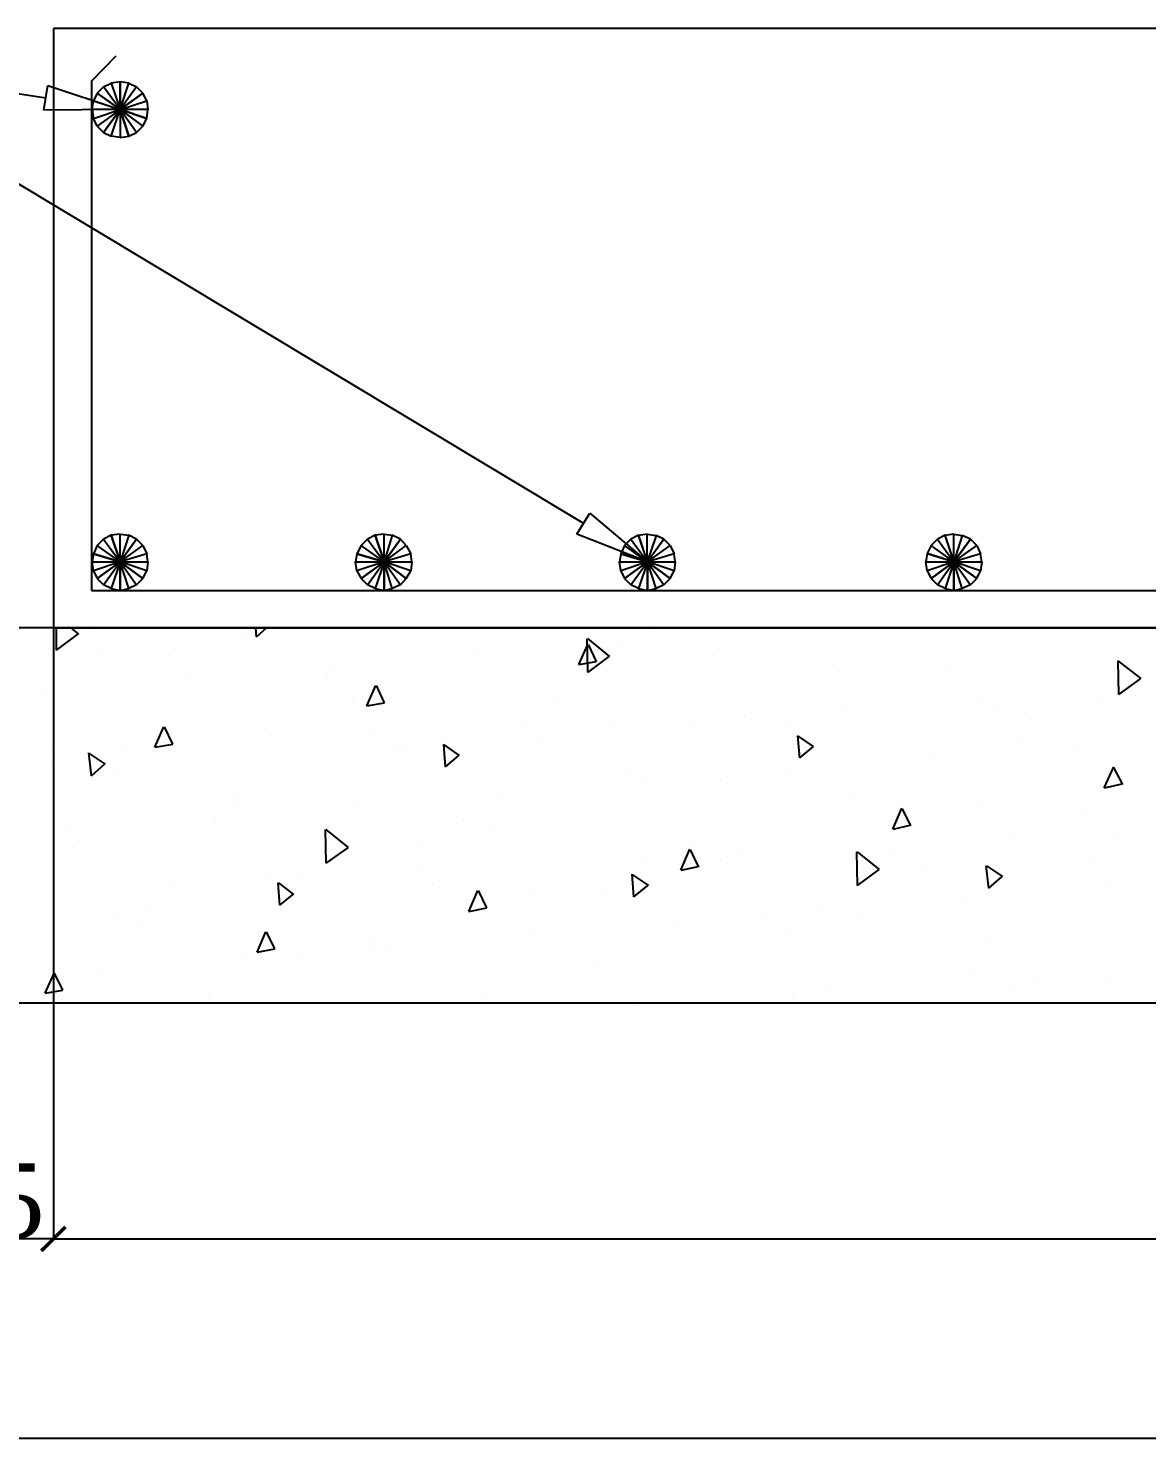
# Model space of a CAD drawing. Header units: millimetres. Extents: x -23396 to 106750, y 116 to 66281.
# Drawn here: x 26361 to 30090, y 57027 to 61775 of the extents above; entities that cross this region are included whole.
import ezdxf

# ---------------------------------------------------------------- set-up
doc = ezdxf.new("R2010")
doc.units = ezdxf.units.MM
doc.styles.add('Century Gothic$001H0', font='cent.shx')
doc.dimstyles.new('Copy of ISO-25', dxfattribs={"dimtxt": 250, "dimasz": 80, "dimexe": 1.25, "dimexo": 0.625, "dimtad": 1, "dimtxsty": 'Century Gothic$001H0', "dimblk": 'ARCHTICK', "dimcen": 2.5, "dimadec": 0, "dimazin": 0, "dimtfac": 1, "dimtmove": 0, "dimatfit": 3, "dimfxl": 1, "dimarcsym": 0})

# ---------------------------------------------------------------- blocks, each defined once
blk = doc.blocks.new('_ArchTick')
at = {"color": 0, "linetype": 'ByBlock', "const_width": 0.15}
blk.add_lwpolyline([(-0.5, -0.5), (0.5, 0.5)], dxfattribs=at)
blk = doc.blocks.new('*D56')
at = {"color": 0, "lineweight": -2, "transparency": 16777216}
for p, q in [((25819.2, 58523.4), (25819.2, 57069.7)), ((39319.3, 58523.4), (39319.3, 57069.7)), ((25819.2, 57071), (39319.3, 57071))]:
    blk.add_line(p, q, dxfattribs=at)
at = {"layer": 'Defpoints', "color": 0, "transparency": 16777216}
for p in [(25819.2, 58524), (39319.3, 58524), (39319.3, 57071)]:
    blk.add_point(p, dxfattribs=at)
at = {"color": 0, "lineweight": -2, "transparency": 16777216, "xscale": 80, "yscale": 80, "zscale": 80, "rotation": 180}
blk.add_blockref('_ArchTick', (25819.2, 57071), dxfattribs=at)
at = {"color": 0, "lineweight": -2, "transparency": 16777216, "xscale": 80, "yscale": 80, "zscale": 80}
blk.add_blockref('_ArchTick', (39319.3, 57071), dxfattribs=at)
at = {"color": 0, "transparency": 16777216, "insert": (32569.2, 57196.6), "char_height": 250, "attachment_point": 5, "style": 'Century Gothic$001H0'}
blk.add_mtext('2900', dxfattribs=at)
blk = doc.blocks.new('*D57')
at = {"color": 0, "lineweight": -2, "transparency": 16777216}
for p, q in [((26443.6, 59774.4), (26443.6, 57735.2)), ((38694.9, 59774.4), (38694.9, 57735.2)), ((26443.6, 57736.5), (38694.9, 57736.5))]:
    blk.add_line(p, q, dxfattribs=at)
at = {"layer": 'Defpoints', "color": 0, "transparency": 16777216}
for p in [(26443.6, 59775), (38694.9, 59775), (38694.9, 57736.5)]:
    blk.add_point(p, dxfattribs=at)
at = {"color": 0, "lineweight": -2, "transparency": 16777216, "xscale": 80, "yscale": 80, "zscale": 80, "rotation": 180}
blk.add_blockref('_ArchTick', (26443.6, 57736.5), dxfattribs=at)
at = {"color": 0, "lineweight": -2, "transparency": 16777216, "xscale": 80, "yscale": 80, "zscale": 80}
blk.add_blockref('_ArchTick', (38694.9, 57736.5), dxfattribs=at)
at = {"color": 0, "transparency": 16777216, "insert": (32569.2, 57862.1), "char_height": 250, "attachment_point": 5, "style": 'Century Gothic$001H0'}
blk.add_mtext('2650', dxfattribs=at)
blk = doc.blocks.new('*D58')
at = {"color": 0, "lineweight": -2, "transparency": 16777216}
for p, q in [((26443.6, 59774.4), (26443.6, 57735.2)), ((25819.2, 59605.5), (25819.2, 57735.2)), ((26443.6, 57736.5), (25819.2, 57736.5))]:
    blk.add_line(p, q, dxfattribs=at)
at = {"layer": 'Defpoints', "color": 0, "transparency": 16777216}
for p in [(26443.6, 59775), (25819.2, 59606.1), (25819.2, 57736.5)]:
    blk.add_point(p, dxfattribs=at)
at = {"color": 0, "lineweight": -2, "transparency": 16777216, "xscale": 80, "yscale": 80, "zscale": 80, "rotation": 180}
blk.add_blockref('_ArchTick', (25819.2, 57736.5), dxfattribs=at)
at = {"color": 0, "lineweight": -2, "transparency": 16777216, "xscale": 80, "yscale": 80, "zscale": 80}
blk.add_blockref('_ArchTick', (26443.6, 57736.5), dxfattribs=at)
at = {"color": 0, "transparency": 16777216, "insert": (26131.4, 57862.1), "char_height": 250, "attachment_point": 5, "style": 'Century Gothic$001H0'}
blk.add_mtext('125', dxfattribs=at)

msp = doc.modelspace()

# ---------------------------------------------------------------- linework, layer by layer
at = {"color": 0}
for p, q in [((38694.852, 61775.228), (26443.602, 61775.228)), ((26443.602, 61775.228), (26443.602, 59774.978)), ((26570.602, 61599.528), (26653.152, 61684.178)), ((28210.802, 60124.228), (25651.752, 61662.828)), ((26418.202, 61542.378), (25651.952, 61663.028)), ((26570.602, 61599.528), (26570.602, 59900.028)), ((26610.802, 61580.478), (26636.202, 61593.178)), ((26610.802, 61580.478), (26636.202, 61593.178)), ((26665.852, 61597.428), (26636.202, 61593.178)), ((26665.852, 61597.428), (26636.202, 61593.178)), ((26636.202, 61593.178), (26665.852, 61504.278)), ((26636.202, 61593.178), (26665.852, 61504.278)), ((26636.202, 61593.178), (26665.852, 61504.278)), ((26636.202, 61593.178), (26665.852, 61504.278)), ((26695.452, 61593.178), (26665.852, 61597.428)), ((26695.452, 61593.178), (26665.852, 61597.428)), ((26665.852, 61597.428), (26665.852, 61504.278)), ((26665.852, 61504.278), (26665.852, 61597.428)), ((26665.852, 61504.278), (26665.852, 61597.428)), ((26665.852, 61504.278), (26695.452, 61593.178)), ((26665.852, 61504.278), (26695.452, 61593.178)), ((26665.852, 61504.278), (26695.452, 61593.178)), ((26665.852, 61504.278), (26695.452, 61593.178)), ((26695.452, 61593.178), (26720.852, 61580.478)), ((26695.452, 61593.178), (26720.852, 61580.478)), ((26411.852, 61502.178), (26424.552, 61584.728)), ((26424.552, 61584.728), (26665.852, 61504.278)), ((26424.552, 61584.728), (26665.852, 61504.278)), ((26589.652, 61559.328), (26576.952, 61533.928)), ((26589.652, 61559.328), (26576.952, 61533.928)), ((26610.802, 61580.478), (26589.652, 61559.328)), ((26610.802, 61580.478), (26589.652, 61559.328)), ((26589.652, 61559.328), (26665.852, 61504.278)), ((26665.852, 61504.278), (26589.652, 61559.328)), ((26665.852, 61504.278), (26589.652, 61559.328)), ((26665.852, 61504.278), (26610.802, 61580.478)), ((26665.852, 61504.278), (26610.802, 61580.478)), ((26665.852, 61504.278), (26610.802, 61580.478)), ((26665.852, 61504.278), (26610.802, 61580.478)), ((26720.852, 61580.478), (26665.852, 61504.278)), ((26720.852, 61580.478), (26665.852, 61504.278)), ((26720.852, 61580.478), (26665.852, 61504.278)), ((26720.852, 61580.478), (26665.852, 61504.278)), ((26742.052, 61559.328), (26665.852, 61504.278)), ((26665.852, 61504.278), (26742.052, 61559.328)), ((26665.852, 61504.278), (26742.052, 61559.328)), ((26742.052, 61559.328), (26720.852, 61580.478)), ((26742.052, 61559.328), (26720.852, 61580.478)), ((26754.752, 61533.928), (26742.052, 61559.328)), ((26754.752, 61533.928), (26742.052, 61559.328)), ((26665.852, 61504.278), (26411.852, 61502.178)), ((26665.852, 61504.278), (26411.852, 61502.178)), ((26572.702, 61504.278), (26576.952, 61533.928)), ((26572.702, 61504.278), (26576.952, 61474.628)), ((26665.852, 61504.278), (26572.702, 61504.278)), ((26572.702, 61504.278), (26576.952, 61474.628)), ((26665.852, 61504.278), (26572.702, 61504.278)), ((26665.852, 61504.278), (26572.702, 61504.278)), ((26665.852, 61504.278), (26572.702, 61504.278)), ((26576.952, 61533.928), (26665.852, 61504.278)), ((26576.952, 61533.928), (26665.852, 61504.278)), ((26576.952, 61533.928), (26665.852, 61504.278)), ((26576.952, 61533.928), (26665.852, 61504.278)), ((26576.952, 61474.628), (26665.852, 61504.278)), ((26576.952, 61474.628), (26665.852, 61504.278)), ((26576.952, 61474.628), (26665.852, 61504.278)), ((26576.952, 61474.628), (26665.852, 61504.278)), ((26665.852, 61504.278), (26589.652, 61449.228)), ((26665.852, 61504.278), (26589.652, 61449.228)), ((26665.852, 61504.278), (26589.652, 61449.228)), ((26665.852, 61504.278), (26589.652, 61449.228)), ((26610.802, 61428.078), (26665.852, 61504.278)), ((26665.852, 61504.278), (26610.802, 61428.078)), ((26665.852, 61504.278), (26610.802, 61428.078)), ((26636.202, 61415.378), (26665.852, 61504.278)), ((26636.202, 61415.378), (26665.852, 61504.278)), ((26636.202, 61415.378), (26665.852, 61504.278)), ((26636.202, 61415.378), (26665.852, 61504.278)), ((26665.852, 61504.278), (26754.752, 61533.928)), ((26665.852, 61504.278), (26754.752, 61533.928)), ((26665.852, 61504.278), (26754.752, 61533.928)), ((26665.852, 61504.278), (26754.752, 61533.928)), ((26665.852, 61504.278), (26665.852, 61411.128)), ((26665.852, 61504.278), (26665.852, 61411.128)), ((26665.852, 61504.278), (26665.852, 61411.128)), ((26665.852, 61504.278), (26665.852, 61411.128)), ((26695.452, 61415.378), (26665.852, 61504.278)), ((26720.852, 61428.078), (26665.852, 61504.278)), ((26665.852, 61504.278), (26695.452, 61415.378)), ((26720.852, 61428.078), (26665.852, 61504.278)), ((26665.852, 61504.278), (26742.052, 61449.228)), ((26665.852, 61504.278), (26742.052, 61449.228)), ((26720.852, 61428.078), (26665.852, 61504.278)), ((26665.852, 61504.278), (26695.452, 61415.378)), ((26720.852, 61428.078), (26665.852, 61504.278)), ((26665.852, 61504.278), (26742.052, 61449.228)), ((26665.852, 61504.278), (26742.052, 61449.228)), ((26754.752, 61474.628), (26665.852, 61504.278)), ((26758.952, 61504.278), (26665.852, 61504.278)), ((26665.852, 61504.278), (26754.752, 61474.628)), ((26758.952, 61504.278), (26665.852, 61504.278)), ((26758.952, 61504.278), (26665.852, 61504.278)), ((26665.852, 61504.278), (26754.752, 61474.628)), ((26758.952, 61504.278), (26665.852, 61504.278)), ((26754.752, 61533.928), (26758.952, 61504.278)), ((26754.752, 61533.928), (26758.952, 61504.278)), ((26754.752, 61474.628), (26758.952, 61504.278)), ((26754.752, 61474.628), (26758.952, 61504.278)), ((26589.652, 61449.228), (26576.952, 61474.628)), ((26589.652, 61449.228), (26576.952, 61474.628)), ((26589.652, 61449.228), (26610.802, 61428.078)), ((26589.652, 61449.228), (26610.802, 61428.078)), ((26742.052, 61449.228), (26720.852, 61428.078)), ((26742.052, 61449.228), (26720.852, 61428.078)), ((26742.052, 61449.228), (26754.752, 61474.628)), ((26742.052, 61449.228), (26754.752, 61474.628)), ((26610.802, 61428.078), (26636.202, 61415.378)), ((26610.802, 61428.078), (26636.202, 61415.378)), ((26665.852, 61411.128), (26636.202, 61415.378)), ((26665.852, 61411.128), (26636.202, 61415.378)), ((26665.852, 61411.128), (26695.452, 61415.378)), ((26665.852, 61411.128), (26695.452, 61415.378)), ((26695.452, 61415.378), (26720.852, 61428.078)), ((26695.452, 61415.378), (26720.852, 61428.078)), ((28189.852, 60088.228), (28232.352, 60158.078)), ((28232.352, 60158.078), (28424.802, 59995.078)), ((28232.352, 60158.078), (28424.802, 59995.078)), ((26589.652, 60050.128), (26610.802, 60071.278)), ((26589.652, 60050.128), (26610.802, 60071.278)), ((26636.202, 60083.978), (26610.802, 60071.278)), ((26636.202, 60083.978), (26610.802, 60071.278)), ((26610.802, 60071.278), (26665.852, 59995.078)), ((26610.802, 60071.278), (26665.852, 59995.078)), ((26610.802, 60071.278), (26665.852, 59995.078)), ((26610.802, 60071.278), (26665.852, 59995.078)), ((26665.852, 60088.228), (26636.202, 60083.978)), ((26665.852, 60088.228), (26636.202, 60083.978)), ((26636.202, 60083.978), (26665.852, 59995.078)), ((26665.852, 59995.078), (26636.202, 60083.978)), ((26665.852, 59995.078), (26636.202, 60083.978)), ((26665.852, 59995.078), (26665.852, 60088.228)), ((26665.852, 60088.228), (26695.452, 60083.978)), ((26665.852, 59995.078), (26665.852, 60088.228)), ((26665.852, 59995.078), (26665.852, 60088.228)), ((26665.852, 60088.228), (26695.452, 60083.978)), ((26665.852, 59995.078), (26665.852, 60088.228)), ((26695.452, 60083.978), (26665.852, 59995.078)), ((26695.452, 60083.978), (26665.852, 59995.078)), ((26695.452, 60083.978), (26665.852, 59995.078)), ((26695.452, 60083.978), (26665.852, 59995.078)), ((26720.852, 60071.278), (26665.852, 59995.078)), ((26665.852, 59995.078), (26720.852, 60071.278)), ((26665.852, 59995.078), (26720.852, 60071.278)), ((26720.852, 60071.278), (26695.452, 60083.978)), ((26720.852, 60071.278), (26695.452, 60083.978)), ((26742.052, 60050.128), (26720.852, 60071.278)), ((26742.052, 60050.128), (26720.852, 60071.278)), ((27470.152, 60050.128), (27491.352, 60071.278)), ((27470.152, 60050.128), (27491.352, 60071.278)), ((27516.752, 60083.978), (27491.352, 60071.278)), ((27516.752, 60083.978), (27491.352, 60071.278)), ((27491.352, 60071.278), (27546.352, 59995.078)), ((27491.352, 60071.278), (27546.352, 59995.078)), ((27491.352, 60071.278), (27546.352, 59995.078)), ((27491.352, 60071.278), (27546.352, 59995.078)), ((27546.352, 60088.228), (27516.752, 60083.978)), ((27546.352, 60088.228), (27516.752, 60083.978)), ((27516.752, 60083.978), (27546.352, 59995.078)), ((27546.352, 59995.078), (27516.752, 60083.978)), ((27546.352, 59995.078), (27516.752, 60083.978)), ((27546.352, 59995.078), (27546.352, 60088.228)), ((27546.352, 60088.228), (27573.902, 60083.978)), ((27546.352, 59995.078), (27546.352, 60088.228)), ((27546.352, 59995.078), (27546.352, 60088.228)), ((27546.352, 60088.228), (27573.902, 60083.978)), ((27546.352, 59995.078), (27546.352, 60088.228)), ((27573.902, 60083.978), (27546.352, 59995.078)), ((27573.902, 60083.978), (27546.352, 59995.078)), ((27573.902, 60083.978), (27546.352, 59995.078)), ((27573.902, 60083.978), (27546.352, 59995.078)), ((27601.552, 60071.278), (27546.352, 59995.078)), ((27546.352, 59995.078), (27601.402, 60071.278)), ((27546.352, 59995.078), (27601.402, 60071.278)), ((27601.402, 60071.278), (27573.902, 60083.978)), ((27601.402, 60071.278), (27573.902, 60083.978)), ((27620.602, 60050.128), (27601.552, 60071.278)), ((27620.602, 60050.128), (27601.552, 60071.278)), ((28424.802, 59995.078), (28189.852, 60088.228)), ((28424.802, 59995.078), (28189.852, 60088.228)), ((28348.602, 60050.128), (28369.752, 60071.278)), ((28348.602, 60050.128), (28369.752, 60071.278)), ((28395.302, 60084.178), (28369.752, 60071.278)), ((28395.302, 60084.178), (28369.752, 60071.278)), ((28369.752, 60071.278), (28424.802, 59995.078)), ((28369.752, 60071.278), (28424.802, 59995.078)), ((28369.752, 60071.278), (28424.802, 59995.078)), ((28369.752, 60071.278), (28424.802, 59995.078)), ((28424.602, 60088.028), (28395.152, 60083.828)), ((28424.602, 60088.028), (28395.152, 60083.828)), ((28395.152, 60083.828), (28424.602, 59995.078)), ((28424.802, 59995.078), (28395.302, 60084.178)), ((28424.802, 59995.078), (28395.302, 60084.178)), ((28424.602, 59995.078), (28424.602, 60088.028)), ((28424.602, 60088.028), (28454.252, 60083.828)), ((28424.602, 59995.078), (28424.602, 60088.028)), ((28424.602, 59995.078), (28424.602, 60088.028)), ((28424.602, 60088.028), (28454.252, 60083.828)), ((28424.602, 59995.078), (28424.602, 60088.028)), ((28454.252, 60083.828), (28424.602, 59995.078)), ((28454.252, 60083.828), (28424.602, 59995.078)), ((28454.252, 60083.828), (28424.602, 59995.078)), ((28454.252, 60083.828), (28424.602, 59995.078)), ((28424.602, 59995.078), (28479.652, 60071.278)), ((28424.602, 59995.078), (28479.652, 60071.278)), ((28479.802, 60071.278), (28424.952, 59995.078)), ((28479.652, 60071.278), (28454.252, 60083.828)), ((28479.652, 60071.278), (28454.252, 60083.828)), ((28501.152, 60050.128), (28479.802, 60071.278)), ((28501.152, 60050.128), (28479.802, 60071.278)), ((29371.102, 60050.128), (29392.252, 60071.278)), ((29371.102, 60050.128), (29392.252, 60071.278)), ((29417.502, 60083.978), (29392.252, 60071.278)), ((29417.502, 60083.978), (29392.252, 60071.278)), ((29392.252, 60071.278), (29447.302, 59995.078)), ((29392.252, 60071.278), (29447.302, 59995.078)), ((29392.252, 60071.278), (29447.302, 59995.078)), ((29392.252, 60071.278), (29447.302, 59995.078)), ((29447.152, 60088.228), (29417.302, 60083.828)), ((29447.152, 60088.228), (29417.302, 60083.828)), ((29417.302, 60083.828), (29447.152, 59995.078)), ((29447.302, 59995.078), (29417.502, 60083.978)), ((29447.302, 59995.078), (29417.502, 60083.978)), ((29447.152, 59995.078), (29447.152, 60088.228)), ((29447.152, 60088.228), (29474.652, 60083.828)), ((29447.152, 59995.078), (29447.152, 60088.228)), ((29447.152, 59995.078), (29447.152, 60088.228)), ((29447.152, 60088.228), (29474.652, 60083.828)), ((29447.152, 59995.078), (29447.152, 60088.228)), ((29474.652, 60083.828), (29447.152, 59995.078)), ((29474.652, 60083.828), (29447.152, 59995.078)), ((29474.652, 60083.828), (29447.152, 59995.078)), ((29474.652, 60083.828), (29447.152, 59995.078)), ((29447.152, 59995.078), (29502.152, 60071.278)), ((29447.152, 59995.078), (29502.152, 60071.278)), ((29502.352, 60071.278), (29447.302, 59995.278)), ((29502.152, 60071.278), (29474.652, 60083.828)), ((29502.152, 60071.278), (29474.652, 60083.828)), ((29523.502, 60050.128), (29502.352, 60071.278)), ((29523.502, 60050.128), (29502.352, 60071.278)), ((26576.952, 60022.628), (26572.702, 59995.078)), ((26576.952, 60022.628), (26572.702, 59995.078)), ((26589.652, 60050.128), (26576.952, 60022.628)), ((26589.652, 60050.128), (26576.952, 60022.628)), ((26576.952, 60022.628), (26665.852, 59995.078)), ((26665.852, 59995.078), (26576.952, 60022.628)), ((26665.852, 59995.078), (26576.952, 60022.628)), ((26665.852, 59995.078), (26589.652, 60050.128)), ((26665.852, 59995.078), (26589.652, 60050.128)), ((26665.852, 59995.078), (26589.652, 60050.128)), ((26665.852, 59995.078), (26589.652, 60050.128)), ((26665.852, 59995.078), (26742.052, 60050.128)), ((26665.852, 59995.078), (26742.052, 60050.128)), ((26665.852, 59995.078), (26742.052, 60050.128)), ((26665.852, 59995.078), (26742.052, 60050.128)), ((26754.752, 60022.628), (26665.852, 59995.078)), ((26754.752, 60022.628), (26665.852, 59995.078)), ((26754.752, 60022.628), (26665.852, 59995.078)), ((26754.752, 60022.628), (26665.852, 59995.078)), ((26742.052, 60050.128), (26754.752, 60022.628)), ((26742.052, 60050.128), (26754.752, 60022.628)), ((26758.952, 59995.078), (26754.752, 60022.628)), ((26758.952, 59995.078), (26754.752, 60022.628)), ((27455.352, 60022.628), (27451.102, 59995.078)), ((27455.352, 60022.628), (27451.102, 59995.078)), ((27470.152, 60050.128), (27455.352, 60022.628)), ((27470.152, 60050.128), (27455.352, 60022.628)), ((27455.352, 60022.628), (27546.352, 59995.078)), ((27546.352, 59995.078), (27455.352, 60022.628)), ((27546.352, 59995.078), (27455.352, 60022.628)), ((27546.352, 59995.078), (27470.152, 60050.128)), ((27546.352, 59995.078), (27470.152, 60050.128)), ((27546.352, 59995.078), (27470.152, 60050.128)), ((27546.352, 59995.078), (27470.152, 60050.128)), ((27546.352, 59995.078), (27620.602, 60050.128)), ((27546.352, 59995.078), (27620.602, 60050.128)), ((27546.352, 59995.078), (27620.602, 60050.128)), ((27546.352, 59995.078), (27620.602, 60050.128)), ((27635.452, 60022.628), (27546.352, 59995.078)), ((27635.452, 60022.628), (27546.352, 59995.078)), ((27635.452, 60022.628), (27546.352, 59995.078)), ((27635.452, 60022.628), (27546.352, 59995.078)), ((27620.602, 60050.128), (27635.452, 60022.628)), ((27620.602, 60050.128), (27635.452, 60022.628)), ((27639.652, 59995.078), (27635.452, 60022.628)), ((27639.652, 59995.078), (27635.452, 60022.628)), ((28336.052, 60022.628), (28331.652, 59995.078)), ((28336.052, 60022.628), (28331.652, 59995.078)), ((28348.602, 60050.128), (28336.052, 60022.628)), ((28348.602, 60050.128), (28336.052, 60022.628)), ((28336.052, 60022.628), (28424.802, 59995.078)), ((28424.802, 59995.078), (28336.052, 60022.628)), ((28424.802, 59995.078), (28336.052, 60022.628)), ((28424.802, 59995.078), (28348.602, 60050.128)), ((28424.802, 59995.078), (28348.602, 60050.128)), ((28424.802, 59995.078), (28348.602, 60050.128)), ((28424.802, 59995.078), (28348.602, 60050.128)), ((28424.952, 59995.078), (28501.152, 60050.128)), ((28424.952, 59995.078), (28501.152, 60050.128)), ((28424.952, 59995.078), (28501.152, 60050.128)), ((28424.952, 59995.078), (28501.152, 60050.128)), ((28513.702, 60022.628), (28424.952, 59995.078)), ((28513.702, 60022.628), (28424.952, 59995.078)), ((28513.702, 60022.628), (28424.952, 59995.078)), ((28513.702, 60022.628), (28424.952, 59995.078)), ((28501.152, 60050.128), (28513.702, 60022.628)), ((28501.152, 60050.128), (28513.702, 60022.628)), ((28517.902, 59995.078), (28513.702, 60022.628)), ((28517.902, 59995.078), (28513.702, 60022.628)), ((29358.252, 60022.778), (29354.002, 59995.078)), ((29358.252, 60022.778), (29354.002, 59995.078)), ((29371.102, 60050.128), (29358.252, 60022.778)), ((29371.102, 60050.128), (29358.252, 60022.778)), ((29358.252, 60022.778), (29447.302, 59995.078)), ((29447.302, 59995.078), (29358.252, 60022.778)), ((29447.302, 59995.078), (29358.252, 60022.778)), ((29447.302, 59995.078), (29371.102, 60050.128)), ((29447.302, 59995.078), (29371.102, 60050.128)), ((29447.302, 59995.078), (29371.102, 60050.128)), ((29447.302, 59995.078), (29371.102, 60050.128)), ((29447.302, 59995.278), (29523.502, 60050.128)), ((29447.302, 59995.278), (29523.502, 60050.128)), ((29447.302, 59995.278), (29523.502, 60050.128)), ((29447.302, 59995.278), (29523.502, 60050.128)), ((29536.202, 60022.628), (29447.302, 59995.278)), ((29536.202, 60022.628), (29447.302, 59995.278)), ((29536.202, 60022.628), (29447.302, 59995.278)), ((29536.202, 60022.628), (29447.302, 59995.278)), ((29523.502, 60050.128), (29536.202, 60022.628)), ((29523.502, 60050.128), (29536.202, 60022.628)), ((29540.452, 59995.278), (29536.202, 60022.628)), ((29540.452, 59995.278), (29536.202, 60022.628)), ((26572.702, 59995.078), (26665.852, 59995.078)), ((26572.702, 59995.078), (26665.852, 59995.078)), ((26576.952, 59965.478), (26572.702, 59995.078)), ((26572.702, 59995.078), (26665.852, 59995.078)), ((26572.702, 59995.078), (26665.852, 59995.078)), ((26576.952, 59965.478), (26572.702, 59995.078)), ((26665.852, 59995.078), (26576.952, 59965.478)), ((26665.852, 59995.078), (26576.952, 59965.478)), ((26665.852, 59995.078), (26576.952, 59965.478)), ((26665.852, 59995.078), (26576.952, 59965.478)), ((26589.652, 59940.078), (26665.852, 59995.078)), ((26665.852, 59995.078), (26589.652, 59940.078)), ((26665.852, 59995.078), (26589.652, 59940.078)), ((26610.802, 59918.878), (26665.852, 59995.078)), ((26610.802, 59918.878), (26665.852, 59995.078)), ((26610.802, 59918.878), (26665.852, 59995.078)), ((26610.802, 59918.878), (26665.852, 59995.078)), ((26665.852, 59995.078), (26636.202, 59906.178)), ((26665.852, 59995.078), (26636.202, 59906.178)), ((26665.852, 59995.078), (26636.202, 59906.178)), ((26665.852, 59995.078), (26636.202, 59906.178)), ((26665.852, 59995.078), (26758.952, 59995.078)), ((26665.852, 59995.078), (26758.952, 59995.078)), ((26665.852, 59899.828), (26665.852, 59995.078)), ((26695.452, 59906.178), (26665.852, 59995.078)), ((26665.852, 59995.078), (26665.852, 59899.828)), ((26695.452, 59906.178), (26665.852, 59995.078)), ((26665.852, 59995.078), (26720.852, 59918.878)), ((26665.852, 59995.078), (26720.852, 59918.878)), ((26695.452, 59906.178), (26665.852, 59995.078)), ((26665.852, 59995.078), (26665.852, 59899.828)), ((26695.452, 59906.178), (26665.852, 59995.078)), ((26665.852, 59995.078), (26720.852, 59918.878)), ((26665.852, 59995.078), (26720.852, 59918.878)), ((26742.052, 59940.078), (26665.852, 59995.078)), ((26754.752, 59965.478), (26665.852, 59995.078)), ((26665.852, 59995.078), (26742.052, 59940.078)), ((26754.752, 59965.478), (26665.852, 59995.078)), ((26665.852, 59995.078), (26758.952, 59995.078)), ((26754.752, 59965.478), (26665.852, 59995.078)), ((26665.852, 59995.078), (26742.052, 59940.078)), ((26754.752, 59965.478), (26665.852, 59995.078)), ((26665.852, 59995.078), (26758.952, 59995.078)), ((26758.952, 59995.078), (26754.752, 59965.478)), ((27451.102, 59995.078), (27546.352, 59995.078)), ((27451.102, 59995.078), (27546.352, 59995.078)), ((27455.352, 59965.478), (27451.102, 59995.078)), ((27451.102, 59995.078), (27546.352, 59995.078)), ((27451.102, 59995.078), (27546.352, 59995.078)), ((27455.352, 59965.478), (27451.102, 59995.078)), ((27546.352, 59995.078), (27455.352, 59965.478)), ((27546.352, 59995.078), (27455.352, 59965.478)), ((27546.352, 59995.078), (27455.352, 59965.478)), ((27546.352, 59995.078), (27455.352, 59965.478)), ((27470.152, 59940.078), (27546.352, 59995.078)), ((27546.352, 59995.078), (27470.152, 59940.078)), ((27546.352, 59995.078), (27470.152, 59940.078)), ((27491.352, 59918.878), (27546.352, 59995.078)), ((27491.352, 59918.878), (27546.352, 59995.078)), ((27491.352, 59918.878), (27546.352, 59995.078)), ((27491.352, 59918.878), (27546.352, 59995.078)), ((27546.352, 59995.078), (27516.752, 59906.178)), ((27546.352, 59995.078), (27516.752, 59906.178)), ((27546.352, 59995.078), (27516.752, 59906.178)), ((27546.352, 59995.078), (27516.752, 59906.178)), ((27546.352, 59995.078), (27639.652, 59995.078)), ((27546.352, 59995.078), (27639.652, 59995.078)), ((27546.352, 59899.828), (27546.352, 59995.078)), ((27573.902, 59906.178), (27546.352, 59995.078)), ((27546.352, 59995.078), (27546.352, 59899.828)), ((27573.902, 59906.178), (27546.352, 59995.078)), ((27546.352, 59995.078), (27601.402, 59918.878)), ((27546.352, 59995.078), (27601.402, 59918.878)), ((27573.902, 59906.178), (27546.352, 59995.078)), ((27546.352, 59995.078), (27546.352, 59899.828)), ((27573.902, 59906.178), (27546.352, 59995.078)), ((27546.352, 59995.078), (27601.402, 59918.878)), ((27546.352, 59995.078), (27601.402, 59918.878)), ((27620.452, 59940.078), (27546.352, 59995.078)), ((27635.452, 59965.478), (27546.352, 59995.078)), ((27546.352, 59995.078), (27620.602, 59940.228)), ((27635.452, 59965.478), (27546.352, 59995.078)), ((27546.352, 59995.078), (27639.652, 59995.078)), ((27635.452, 59965.478), (27546.352, 59995.078)), ((27546.352, 59995.078), (27620.602, 59940.228)), ((27635.452, 59965.478), (27546.352, 59995.078)), ((27546.352, 59995.078), (27639.652, 59995.078)), ((27639.652, 59995.078), (27635.452, 59965.478)), ((28331.652, 59995.078), (28424.802, 59995.078)), ((28331.652, 59995.078), (28424.802, 59995.078)), ((28336.052, 59965.478), (28331.652, 59995.078)), ((28331.652, 59995.078), (28424.802, 59995.078)), ((28331.652, 59995.078), (28424.802, 59995.078)), ((28336.052, 59965.478), (28331.652, 59995.078)), ((28424.802, 59995.078), (28336.052, 59965.478)), ((28424.802, 59995.078), (28336.052, 59965.478)), ((28424.802, 59995.078), (28336.052, 59965.478)), ((28424.802, 59995.078), (28336.052, 59965.478)), ((28348.602, 59940.228), (28424.802, 59995.078)), ((28424.802, 59995.078), (28348.602, 59940.228)), ((28424.802, 59995.078), (28348.602, 59940.228)), ((28369.752, 59918.878), (28424.802, 59995.078)), ((28369.752, 59918.878), (28424.802, 59995.078)), ((28369.752, 59918.878), (28424.802, 59995.078)), ((28369.752, 59918.878), (28424.802, 59995.078)), ((28424.802, 59995.078), (28395.302, 59906.178)), ((28424.802, 59995.078), (28395.302, 59906.178)), ((28424.802, 59995.078), (28395.302, 59906.178)), ((28424.802, 59995.078), (28395.302, 59906.178)), ((28424.802, 59899.828), (28424.802, 59995.078)), ((28424.952, 59995.078), (28517.902, 59995.078)), ((28424.952, 59995.078), (28517.902, 59995.078)), ((28454.402, 59906.178), (28424.952, 59995.078)), ((28424.952, 59995.078), (28424.952, 59899.828)), ((28454.402, 59906.178), (28424.952, 59995.078)), ((28424.952, 59995.078), (28480.002, 59918.878)), ((28424.952, 59995.078), (28480.002, 59918.878)), ((28454.402, 59906.178), (28424.952, 59995.078)), ((28424.952, 59995.078), (28424.952, 59899.828)), ((28454.402, 59906.178), (28424.952, 59995.078)), ((28424.952, 59995.078), (28480.002, 59918.878)), ((28424.952, 59995.078), (28480.002, 59918.878)), ((28501.002, 59940.078), (28424.952, 59995.078)), ((28513.702, 59965.478), (28424.952, 59995.078)), ((28424.952, 59995.078), (28501.152, 59940.078)), ((28513.702, 59965.478), (28424.952, 59995.078)), ((28424.952, 59995.078), (28517.902, 59995.078)), ((28513.702, 59965.478), (28424.952, 59995.078)), ((28424.952, 59995.078), (28501.152, 59940.078)), ((28513.702, 59965.478), (28424.952, 59995.078)), ((28424.952, 59995.078), (28517.902, 59995.078)), ((28517.902, 59995.078), (28513.702, 59965.478)), ((29354.002, 59995.078), (29447.302, 59995.078)), ((29354.002, 59995.078), (29447.302, 59995.078)), ((29358.252, 59965.478), (29354.002, 59995.078)), ((29354.002, 59995.078), (29447.302, 59995.078)), ((29354.002, 59995.078), (29447.302, 59995.078)), ((29358.252, 59965.478), (29354.002, 59995.078)), ((29447.302, 59995.078), (29358.252, 59965.478)), ((29447.302, 59995.078), (29358.252, 59965.478)), ((29447.302, 59995.078), (29358.252, 59965.478)), ((29447.302, 59995.078), (29358.252, 59965.478)), ((29371.102, 59940.228), (29447.302, 59995.078)), ((29447.302, 59995.078), (29371.102, 59940.228)), ((29447.302, 59995.078), (29371.102, 59940.228)), ((29392.252, 59919.078), (29447.302, 59995.078)), ((29392.252, 59919.078), (29447.302, 59995.078)), ((29392.252, 59919.078), (29447.302, 59995.078)), ((29392.252, 59919.078), (29447.302, 59995.078)), ((29447.302, 59995.078), (29417.502, 59906.178)), ((29447.302, 59995.078), (29417.502, 59906.178)), ((29447.302, 59995.078), (29417.502, 59906.178)), ((29447.302, 59995.078), (29417.502, 59906.178)), ((29447.302, 59995.278), (29540.452, 59995.278)), ((29447.302, 59995.278), (29540.452, 59995.278)), ((29536.202, 59965.478), (29447.302, 59995.278)), ((29447.302, 59995.278), (29523.502, 59940.078)), ((29536.202, 59965.478), (29447.302, 59995.278)), ((29447.302, 59995.278), (29540.452, 59995.278)), ((29536.202, 59965.478), (29447.302, 59995.278)), ((29447.302, 59995.278), (29523.502, 59940.078)), ((29536.202, 59965.478), (29447.302, 59995.278)), ((29447.302, 59995.278), (29540.452, 59995.278)), ((29447.302, 59899.828), (29447.302, 59995.078)), ((29474.652, 59906.178), (29447.302, 59995.078)), ((29447.302, 59995.078), (29447.302, 59899.828)), ((29474.652, 59906.178), (29447.302, 59995.078)), ((29447.302, 59995.078), (29502.152, 59919.078)), ((29447.302, 59995.078), (29502.152, 59919.078)), ((29474.652, 59906.178), (29447.302, 59995.078)), ((29447.302, 59995.078), (29447.302, 59899.828)), ((29474.652, 59906.178), (29447.302, 59995.078)), ((29447.302, 59995.078), (29502.152, 59919.078)), ((29447.302, 59995.078), (29502.152, 59919.078)), ((29523.352, 59940.078), (29447.302, 59995.078)), ((29540.452, 59995.278), (29536.202, 59965.478)), ((26576.952, 59965.478), (26589.652, 59940.078)), ((26576.952, 59965.478), (26589.652, 59940.078)), ((26589.652, 59940.078), (26610.802, 59918.878)), ((26589.652, 59940.078), (26610.802, 59918.878)), ((26720.852, 59918.878), (26742.052, 59940.078)), ((26720.852, 59918.878), (26742.052, 59940.078)), ((26742.052, 59940.078), (26754.752, 59965.478)), ((26742.052, 59940.078), (26754.752, 59965.478)), ((27455.352, 59965.478), (27470.152, 59940.078)), ((27455.352, 59965.478), (27470.152, 59940.078)), ((27470.152, 59940.078), (27491.352, 59918.878)), ((27470.152, 59940.078), (27491.352, 59918.878)), ((27601.402, 59918.878), (27620.452, 59940.078)), ((27601.402, 59918.878), (27620.452, 59940.078)), ((27620.602, 59940.228), (27635.452, 59965.478)), ((27620.602, 59940.228), (27635.452, 59965.478)), ((28336.052, 59965.478), (28348.602, 59940.228)), ((28336.052, 59965.478), (28348.602, 59940.228)), ((28348.602, 59940.228), (28369.752, 59918.878)), ((28348.602, 59940.228), (28369.752, 59918.878)), ((28480.002, 59918.878), (28501.002, 59940.078)), ((28480.002, 59918.878), (28501.002, 59940.078)), ((28501.152, 59940.078), (28513.702, 59965.478)), ((28501.152, 59940.078), (28513.702, 59965.478)), ((29358.252, 59965.478), (29371.102, 59940.228)), ((29358.252, 59965.478), (29371.102, 59940.228)), ((29371.102, 59940.228), (29392.252, 59919.078)), ((29371.102, 59940.228), (29392.252, 59919.078)), ((29502.152, 59919.078), (29523.352, 59940.078)), ((29502.152, 59919.078), (29523.352, 59940.078)), ((29523.502, 59940.078), (29536.202, 59965.478)), ((29523.502, 59940.078), (29536.202, 59965.478)), ((26570.602, 59900.028), (38570.152, 59900.028)), ((26636.202, 59906.178), (26610.802, 59918.878)), ((26636.202, 59906.178), (26610.802, 59918.878)), ((26636.202, 59906.178), (26665.852, 59899.828)), ((26636.202, 59906.178), (26665.852, 59899.828)), ((26665.852, 59899.828), (26695.452, 59906.178)), ((26665.852, 59899.828), (26695.452, 59906.178)), ((26720.852, 59918.878), (26695.452, 59906.178)), ((26720.852, 59918.878), (26695.452, 59906.178)), ((27516.752, 59906.178), (27491.352, 59918.878)), ((27516.752, 59906.178), (27491.352, 59918.878)), ((27516.752, 59906.178), (27546.352, 59899.828)), ((27516.752, 59906.178), (27546.352, 59899.828)), ((27546.352, 59899.828), (27573.902, 59906.178)), ((27546.352, 59899.828), (27573.902, 59906.178)), ((27601.402, 59918.878), (27573.902, 59906.178)), ((27601.402, 59918.878), (27573.902, 59906.178)), ((28395.302, 59906.178), (28369.752, 59918.878)), ((28395.302, 59906.178), (28369.752, 59918.878)), ((28395.302, 59906.178), (28424.802, 59899.828)), ((28395.302, 59906.178), (28424.802, 59899.828)), ((28424.952, 59899.828), (28454.402, 59906.178)), ((28424.952, 59899.828), (28454.402, 59906.178)), ((28480.002, 59918.878), (28454.402, 59906.178)), ((28480.002, 59918.878), (28454.402, 59906.178)), ((29417.502, 59906.178), (29392.252, 59919.078)), ((29417.502, 59906.178), (29392.252, 59919.078)), ((29417.502, 59906.178), (29447.302, 59899.828)), ((29417.502, 59906.178), (29447.302, 59899.828)), ((29447.302, 59899.828), (29474.652, 59906.178)), ((29447.302, 59899.828), (29474.652, 59906.178)), ((29502.152, 59919.078), (29474.652, 59906.178)), ((29502.152, 59919.078), (29474.652, 59906.178)), ((39319.252, 59774.978), (25819.152, 59774.978)), ((26443.602, 59774.978), (38694.852, 59774.978)), ((26454.152, 59700.878), (26454.152, 59774.978)), ((26454.152, 59700.878), (26528.252, 59755.928)), ((26528.252, 59753.778), (26502.852, 59774.978)), ((26564.252, 59768.628), (26564.252, 59768.628)), ((27074.352, 59738.978), (27074.352, 59738.978)), ((27120.902, 59745.328), (27118.802, 59774.978)), ((27120.902, 59745.328), (27154.802, 59774.978)), ((28225.802, 59626.778), (28223.702, 59738.978)), ((28300.052, 59679.878), (28226.002, 59739.128)), ((28452.452, 59768.778), (28452.452, 59768.778)), ((28810.202, 59764.378), (28810.202, 59764.378)), ((26591.752, 59690.278), (26591.752, 59690.278)), ((28196.202, 59652.378), (28225.802, 59719.928)), ((28255.452, 59662.778), (28227.952, 59719.928)), ((28329.702, 59726.428), (28329.702, 59726.428)), ((28663.952, 59705.278), (28663.952, 59705.278)), ((26828.802, 59683.928), (26828.802, 59683.928)), ((27370.702, 59647.978), (27370.702, 59647.978)), ((27848.852, 59685.878), (27848.852, 59685.878)), ((28196.202, 59652.378), (28255.452, 59662.778)), ((28225.652, 59626.628), (28297.802, 59679.528)), ((29997.452, 59552.728), (29995.352, 59664.878)), ((30071.702, 59605.778), (29995.502, 59664.878)), ((26890.202, 59607.728), (26890.202, 59607.728)), ((27358.002, 59622.578), (27358.002, 59622.578)), ((29064.002, 59631.028), (29064.002, 59631.028)), ((29432.302, 59637.178), (29432.302, 59637.178)), ((29997.452, 59552.728), (30069.452, 59605.428)), ((26409.702, 59569.628), (26409.702, 59569.628)), ((27489.202, 59514.628), (27518.852, 59582.328)), ((27548.502, 59525.178), (27520.952, 59582.328)), ((28126.352, 59546.528), (28126.352, 59546.528)), ((29925.652, 59546.378), (29925.652, 59546.378)), ((27442.652, 59544.228), (27442.652, 59544.228)), ((27489.202, 59514.628), (27548.502, 59525.178)), ((29536.052, 59542.128), (29536.052, 59542.128)), ((29590.902, 59520.978), (29590.902, 59520.978)), ((28302.002, 59461.678), (28302.002, 59461.678)), ((28577.202, 59461.678), (28577.202, 59461.678)), ((28748.652, 59482.678), (28748.652, 59482.678)), ((28890.602, 59461.678), (28890.602, 59461.678)), ((29072.502, 59497.678), (29072.502, 59497.678)), ((29682.102, 59493.428), (29682.102, 59493.428)), ((26782.252, 59377.028), (26811.902, 59444.778)), ((26841.502, 59387.628), (26814.002, 59444.778)), ((26818.252, 59446.878), (26818.252, 59446.878)), ((27171.702, 59415.128), (27171.702, 59415.128)), ((27497.702, 59429.928), (27497.702, 59429.928)), ((28014.152, 59451.128), (28014.152, 59451.128)), ((28058.602, 59408.778), (28058.602, 59408.778)), ((28979.352, 59379.328), (28926.452, 59415.128)), ((28932.802, 59341.028), (28926.602, 59415.128)), ((26437.252, 59383.378), (26437.252, 59383.378)), ((26570.602, 59281.778), (26562.102, 59357.978)), ((26680.652, 59377.028), (26680.652, 59377.028)), ((26782.252, 59377.028), (26841.502, 59387.628)), ((27586.602, 59379.128), (27586.602, 59379.128)), ((27616.202, 59383.378), (27616.202, 59383.378)), ((27751.852, 59311.428), (27745.352, 59385.478)), ((27798.402, 59349.678), (27745.502, 59385.678)), ((28932.952, 59341.028), (28979.352, 59379.328)), ((29658.802, 59393.978), (29658.802, 59393.978)), ((29862.152, 59379.128), (29862.152, 59379.128)), ((26437.252, 59321.978), (26437.252, 59321.978)), ((26617.152, 59319.878), (26564.252, 59355.878)), ((26570.602, 59281.778), (26615.052, 59321.978)), ((27751.502, 59311.228), (27795.952, 59349.528)), ((29383.652, 59341.028), (29383.652, 59341.028)), ((29948.802, 59241.578), (29980.552, 59311.578)), ((30010.152, 59252.128), (29980.552, 59309.278)), ((26657.352, 59305.078), (26657.352, 59305.078)), ((28353.002, 59303.128), (28353.002, 59303.128)), ((28422.852, 59262.728), (28422.852, 59262.728)), ((28670.302, 59269.228), (28670.302, 59269.228)), ((28903.302, 59300.828), (28903.302, 59300.828)), ((27942.002, 59220.378), (27942.002, 59220.378)), ((29116.952, 59218.278), (29116.952, 59218.278)), ((29948.952, 59241.578), (30008.202, 59254.428)), ((27044.702, 59201.328), (27044.702, 59201.328)), ((27048.952, 59184.428), (27048.952, 59184.428)), ((27463.802, 59182.278), (27463.802, 59182.278)), ((29243.952, 59103.978), (29273.552, 59173.628)), ((29303.202, 59114.728), (29275.702, 59171.728)), ((29531.802, 59186.528), (29531.802, 59186.528)), ((26983.352, 59142.078), (26983.352, 59142.078)), ((27812.902, 59133.628), (27812.902, 59133.628)), ((29288.552, 59131.678), (29288.552, 59131.678)), ((29885.452, 59150.528), (29885.452, 59150.528)), ((26502.852, 59103.978), (26502.852, 59103.978)), ((27353.752, 58989.678), (27351.652, 59101.878)), ((27427.852, 59042.578), (27353.752, 59101.878)), ((27910.452, 59099.728), (27910.452, 59099.728)), ((29244.102, 59103.978), (29301.102, 59116.828)), ((29629.152, 59076.478), (29629.152, 59076.478)), ((26507.102, 59042.578), (26507.102, 59042.578)), ((27353.752, 58989.678), (27427.852, 59042.578)), ((27664.902, 59046.828), (27664.902, 59046.828)), ((28536.802, 58966.378), (28566.602, 59036.228)), ((28596.252, 58976.778), (28568.552, 59034.128)), ((28579.302, 59059.528), (28579.302, 59059.528)), ((29125.402, 58915.778), (29123.452, 59027.778)), ((29199.502, 58968.328), (29125.402, 59027.778)), ((29248.152, 59038.378), (29248.152, 59038.378)), ((29982.452, 59070.128), (29982.452, 59070.128)), ((28407.852, 59000.278), (28407.852, 59000.278)), ((28537.152, 58966.578), (28594.102, 58979.078)), ((28670.302, 58998.128), (28670.302, 58998.128)), ((28731.502, 59015.078), (28731.502, 59015.078)), ((29563.702, 58907.128), (29555.252, 58981.378)), ((29610.302, 58945.228), (29557.202, 58981.378)), ((29900.102, 58993.928), (29900.102, 58993.928)), ((26830.952, 58932.528), (26830.952, 58932.528)), ((27154.802, 58945.228), (27154.802, 58945.228)), ((27271.202, 58957.928), (27271.202, 58957.928)), ((27673.202, 58968.328), (27673.202, 58968.328)), ((28380.152, 58877.478), (28373.802, 58953.678)), ((28429.202, 58915.578), (28376.102, 58951.578)), ((29125.402, 58915.578), (29197.352, 58968.528)), ((29345.352, 58972.728), (29345.352, 58972.728)), ((29563.352, 58907.128), (29608.002, 58945.228)), ((27199.252, 58849.978), (27192.902, 58924.078)), ((27245.802, 58885.978), (27195.002, 58924.078)), ((27199.252, 58849.978), (27245.802, 58888.078)), ((27709.502, 58917.728), (27709.502, 58917.728)), ((27829.802, 58828.828), (27859.452, 58898.678)), ((27889.102, 58841.328), (27861.552, 58898.678)), ((28039.552, 58890.178), (28039.552, 58890.178)), ((28278.752, 58907.128), (28278.752, 58907.128)), ((28380.152, 58877.478), (28426.702, 58915.428)), ((29955.302, 58913.478), (29955.302, 58913.478)), ((26750.502, 58839.378), (26750.502, 58839.378)), ((27829.802, 58828.828), (27889.102, 58841.328)), ((28994.002, 58834.978), (28994.002, 58834.978)), ((29474.452, 58875.178), (29474.452, 58875.178)), ((26655.252, 58822.478), (26655.252, 58822.478)), ((26733.552, 58799.178), (26733.552, 58799.178)), ((28515.602, 58797.078), (28515.602, 58797.078)), ((28805.802, 58816.128), (28805.802, 58816.128)), ((29138.102, 58824.578), (29138.102, 58824.578)), ((27123.052, 58693.328), (27152.652, 58761.078)), ((27182.302, 58703.928), (27154.802, 58761.078)), ((28035.302, 58756.828), (28035.302, 58756.828)), ((28894.502, 58769.528), (28894.502, 58769.528)), ((27123.052, 58693.328), (27182.302, 58703.928)), ((27497.702, 58714.528), (27497.702, 58714.528)), ((27516.752, 58737.778), (27516.752, 58737.778)), ((27556.952, 58718.728), (27556.952, 58718.728)), ((29572.002, 58729.328), (29572.002, 58729.328)), ((27076.452, 58678.528), (27076.452, 58678.528)), ((27271.202, 58684.878), (27271.202, 58684.878)), ((28266.202, 58646.928), (28266.202, 58646.928)), ((26416.052, 58555.778), (26445.702, 58623.478)), ((26475.352, 58566.328), (26447.802, 58623.478)), ((26596.002, 58638.328), (26596.002, 58638.328)), ((29506.402, 58631.978), (29506.402, 58631.978)), ((29722.302, 58610.778), (29722.302, 58610.778)), ((29965.552, 58600.028), (29965.552, 58600.028)), ((26416.052, 58555.778), (26475.352, 58566.328)), ((26960.052, 58555.778), (26960.052, 58555.778)), ((28907.202, 58553.478), (28907.202, 58553.478)), ((29032.252, 58570.578), (29032.252, 58570.578)), ((29641.852, 58585.578), (29641.852, 58585.578)), ((25819.152, 58524.028), (39319.252, 58524.028)), ((27885.202, 58545.328), (27885.202, 58545.328)), ((28390.902, 58532.278), (28390.902, 58532.278)), ((28763.452, 58532.628), (28763.452, 58532.628))]:
    msp.add_line(p, q, dxfattribs=at)

# ---------------------------------------------------------------- dimensions: what is measured, and where the dimension line sits
dim = msp.add_linear_dim(base=(25819.152, 57736.484), p1=(26443.602, 59774.978), p2=(25819.152, 59606.083), text='125', dimstyle='Copy of ISO-25', override={"dimtmove": 1})
dim.commit()
dim.dimension.update_dxf_attribs({"geometry": '*D58', "text_midpoint": (26131.377, 57862.109)})
for base, p1, p2, text, picture, middle in [((38694.852, 57736.484), (26443.602, 59774.978), (38694.852, 59774.978), '2650', '*D57', (32569.227, 57862.109)), ((39319.252, 57070.975), (25819.152, 58524.028), (39319.252, 58524.028), '2900', '*D56', (32569.202, 57196.6))]:
    dim = msp.add_linear_dim(base=base, p1=p1, p2=p2, text=text, dimstyle='Copy of ISO-25')
    dim.commit()
    dim.dimension.update_dxf_attribs({"geometry": picture, "text_midpoint": middle})

doc.saveas('drawing.dxf')
